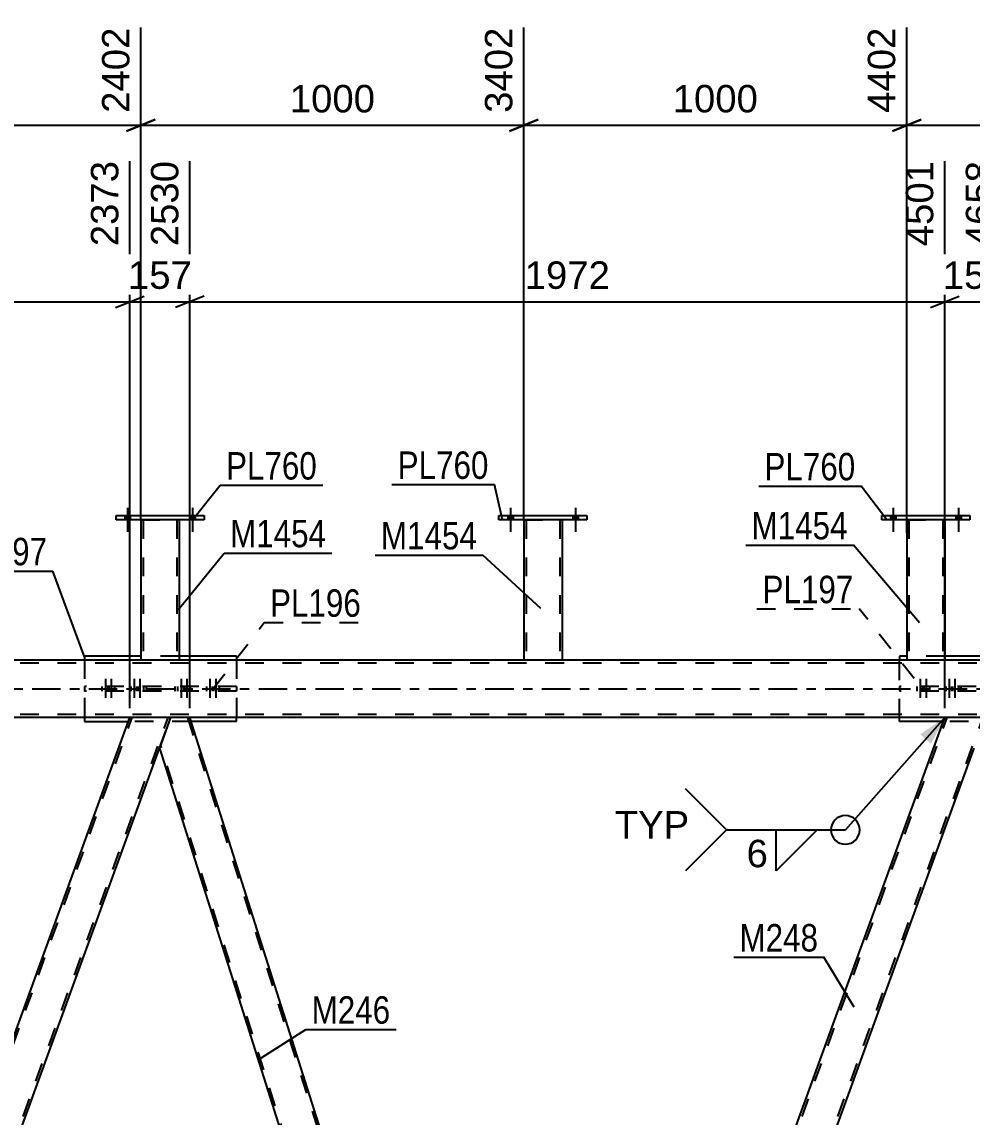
# Model space of a CAD drawing. Header units: millimetres. Extents: x -132 to 709, y -396 to 198.
# Drawn here: x 64.3 to 163.5, y -44.7 to 69.7 of the extents above; entities that cross this region are included whole.
import ezdxf

# ---------------------------------------------------------------- set-up
doc = ezdxf.new("R2010")
doc.units = ezdxf.units.MM
doc.linetypes.add('DXK_LINE_DOT2', pattern=[3.9198, 1.9599, -1.9599])
doc.linetypes.add('DXK_LINE_DOT3', pattern=[5.9187, 2.979, -0.9799, 0.9799, -0.9799])
doc.styles.add('Arial', font='arial.ttf', dxfattribs={"height": 0.2})
doc.styles.add('Arial Narrow', font='ARIALN.TTF', dxfattribs={"height": 0.2})

# ---------------------------------------------------------------- blocks, each defined once
blk = doc.blocks.new('Part-203774460-4690 - 4555')
at = {"color": 7, "linetype": 'DXK_LINE_DOT2'}
for p, q in [((622.63, 2.68), (-19.38, 2.68)), ((622.63, -2.68), (-19.38, -2.68)), ((622.63, -3), (-10.67, -3))]:
    blk.add_line(p, q, dxfattribs=at)
at = {"color": 2, "linetype": 'Continuous'}
for p, q in [((622.63, 3), (-15.38, 3)), ((622.63, -3), (-4.28, -3))]:
    blk.add_line(p, q, dxfattribs=at)
at = {"color": 7, "linetype": 'DXK_LINE_DOT3'}
blk.add_line((-29.38, 0), (622.63, 0), dxfattribs=at)
blk = doc.blocks.new('Part-203774460-4663 - 4555')
at = {"color": 2, "linetype": 'Continuous'}
for p, q in [((76.69, 17.64), (76.69, 3)), ((80.69, 17.64), (80.69, 3))]:
    blk.add_line(p, q, dxfattribs=at)
at = {"color": 7, "linetype": 'DXK_LINE_DOT2'}
for p, q in [((76.69, 17.64), (80.69, 17.64)), ((76.93, 17.64), (76.93, 3)), ((80.45, 17.64), (80.45, 3)), ((80.69, 3), (76.69, 3))]:
    blk.add_line(p, q, dxfattribs=at)
blk = doc.blocks.new('Part-203774460-4658 - 4555')
at = {"color": 2, "linetype": 'Continuous'}
for p, q in [((74.09, 17.64), (74.09, 18.12)), ((74.09, 18.12), (83.29, 18.12)), ((83.29, 17.64), (74.09, 17.64)), ((83.29, 18.12), (83.29, 17.64))]:
    blk.add_line(p, q, dxfattribs=at)
blk = doc.blocks.new('Part-203774460-4703 - 4555')
at = {"color": 2, "linetype": 'Continuous'}
for p, q in [((116.69, 17.64), (116.69, 3)), ((120.69, 17.64), (120.69, 3))]:
    blk.add_line(p, q, dxfattribs=at)
at = {"color": 7, "linetype": 'DXK_LINE_DOT2'}
for p, q in [((116.69, 17.64), (120.69, 17.64)), ((116.93, 17.64), (116.93, 3)), ((120.45, 17.64), (120.45, 3)), ((120.69, 3), (116.69, 3))]:
    blk.add_line(p, q, dxfattribs=at)
blk = doc.blocks.new('Part-203774460-4708 - 4555')
at = {"color": 2, "linetype": 'Continuous'}
for p, q in [((154.09, 17.64), (154.09, 18.12)), ((154.09, 18.12), (163.29, 18.12)), ((163.29, 17.64), (154.09, 17.64)), ((163.29, 18.12), (163.29, 17.64))]:
    blk.add_line(p, q, dxfattribs=at)
blk = doc.blocks.new('Part-203774460-4668 - 4555')
at = {"color": 2, "linetype": 'Continuous'}
for p, q in [((114.09, 17.64), (114.09, 18.12)), ((114.09, 18.12), (123.29, 18.12)), ((123.29, 17.64), (114.09, 17.64)), ((123.29, 18.12), (123.29, 17.64))]:
    blk.add_line(p, q, dxfattribs=at)
blk = doc.blocks.new('Part-203774460-4838 - 4555')
at = {"color": 2, "linetype": 'Continuous'}
for p, q in [((155.95, 3.4), (155.95, 3)), ((156.69, 3.4), (155.95, 3.4)), ((171.8, 3.4), (160.69, 3.4)), ((171.8, 3.4), (171.8, 3)), ((155.95, -3.4), (155.95, -3)), ((160.52, -3.4), (155.95, -3.4)), ((171.8, -3.4), (167.06, -3.4)), ((171.8, -3.4), (171.8, -3))]:
    blk.add_line(p, q, dxfattribs=at)
at = {"color": 7, "linetype": 'DXK_LINE_DOT2'}
for p, q in [((155.95, -3), (155.95, 3)), ((160.69, 3.4), (156.69, 3.4)), ((171.8, -3), (171.8, 3)), ((167.06, -3.4), (160.52, -3.4))]:
    blk.add_line(p, q, dxfattribs=at)
blk = doc.blocks.new('Part-203774460-4843 - 4555')
at = {"color": 7, "linetype": 'DXK_LINE_DOT2'}
for p, q in [((171.8, 0.24), (155.95, 0.24)), ((155.95, 0.24), (155.95, -0.24)), ((162.35, 0.24), (162.35, -0.24)), ((165.39, -0.24), (165.39, 0.24)), ((171.8, 0.24), (171.8, -0.24)), ((171.8, -0.24), (155.95, -0.24))]:
    blk.add_line(p, q, dxfattribs=at)
blk = doc.blocks.new('Part-203774460-4915 - 4555')
at = {"color": 2, "linetype": 'Continuous'}
for p, q in [((79.79, -3), (78.62, -6.21)), ((118.52, -118.79), (81.8, -3)), ((78.62, -6.21), (115.34, -122))]:
    blk.add_line(p, q, dxfattribs=at)
at = {"color": 7, "linetype": 'DXK_LINE_DOT2'}
for p, q in [((81.8, -3), (79.79, -3)), ((81.55, -3), (118.38, -119.16)), ((115.59, -122), (78.75, -5.84))]:
    blk.add_line(p, q, dxfattribs=at)
blk = doc.blocks.new('Part-203774460-4945 - 4555')
at = {"color": 7, "linetype": 'DXK_LINE_DOT2'}
for p, q in [((86.67, 0.24), (70.81, 0.24)), ((70.81, 0.24), (70.81, -0.24)), ((77.22, 0.24), (77.22, -0.24)), ((80.26, -0.24), (80.26, 0.24)), ((86.67, 0.24), (86.67, -0.24)), ((86.67, -0.24), (70.81, -0.24))]:
    blk.add_line(p, q, dxfattribs=at)
blk = doc.blocks.new('Part-203774460-5025 - 4555')
at = {"color": 7, "linetype": 'DXK_LINE_DOT2'}
for p, q in [((32.47, -122), (75.78, -3)), ((36.22, -122), (79.53, -3)), ((79.79, -3), (75.53, -3)), ((78.62, -6.21), (79.79, -3))]:
    blk.add_line(p, q, dxfattribs=at)
at = {"color": 2, "linetype": 'Continuous'}
for p, q in [((33.38, -118.79), (75.53, -3)), ((36.47, -122), (78.62, -6.21))]:
    blk.add_line(p, q, dxfattribs=at)
blk = doc.blocks.new('Part-203774460-5030 - 4555')
at = {"color": 7, "linetype": 'DXK_LINE_DOT2'}
for p, q in [((117.61, -122), (160.92, -3)), ((121.35, -122), (164.66, -3)), ((164.92, -3), (160.66, -3))]:
    blk.add_line(p, q, dxfattribs=at)
at = {"color": 2, "linetype": 'Continuous'}
for p, q in [((118.52, -118.79), (160.66, -3)), ((121.61, -122), (163.75, -6.21))]:
    blk.add_line(p, q, dxfattribs=at)
blk = doc.blocks.new('Bolt-203774460-5059 - 4555')
at = {"color": 1, "linetype": 'DXK_LINE_DOT2'}
for p, q in [((80.52, 0.24), (80.52, -0.24)), ((80.88, 1.04), (80.88, -1.96)), ((81.12, 0.24), (81.12, -0.24)), ((81.24, 0.24), (81.24, -0.24)), ((81.48, 1.04), (81.48, -1.96)), ((81.84, 0.24), (81.84, -0.24)), ((83.54, 0.24), (83.54, -0.24)), ((83.9, 1.04), (83.9, -1.96)), ((84.14, 0.24), (84.14, -0.24)), ((84.26, 0.24), (84.26, -0.24)), ((84.5, 1.04), (84.5, -1.96)), ((84.86, 0.24), (84.86, -0.24))]:
    blk.add_line(p, q, dxfattribs=at)
blk = doc.blocks.new('Bolt-203774460-5060 - 4555')
at = {"linetype": 'Continuous'}
for points in [[(75.01, 17.64), (75.57, 17.64), (75.57, 18.12), (75.01, 18.12)], [(75.01, 17.64), (75.57, 17.64), (75.57, 18.12), (75.01, 18.12)], [(81.81, 17.64), (82.37, 17.64), (82.37, 18.12), (81.81, 18.12)], [(81.81, 17.64), (82.37, 17.64), (82.37, 18.12), (81.81, 18.12)]]:
    blk.add_hatch(color=1, dxfattribs=at).paths.add_polyline_path(points)
at = {"color": 1, "linetype": 'Continuous'}
for p, q in [((75.29, 18.92), (75.29, 16.4)), ((75.29, 18.92), (75.29, 16.4)), ((82.09, 18.92), (82.09, 16.4)), ((82.09, 18.92), (82.09, 16.4)), ((75.01, 18.12), (75.01, 17.64)), ((75.01, 18.12), (75.01, 17.64)), ((75.57, 18.12), (75.57, 17.64)), ((75.57, 18.12), (75.57, 17.64)), ((81.81, 18.12), (81.81, 17.64)), ((81.81, 18.12), (81.81, 17.64)), ((82.37, 18.12), (82.37, 17.64)), ((82.37, 18.12), (82.37, 17.64))]:
    blk.add_line(p, q, dxfattribs=at)
blk = doc.blocks.new('Bolt-203774460-5061 - 4555')
at = {"color": 1, "linetype": 'DXK_LINE_DOT2'}
for p, q in [((157.75, 0.24), (157.75, -0.24)), ((158.11, 1.04), (158.11, -1.96)), ((158.35, 0.24), (158.35, -0.24)), ((158.47, 0.24), (158.47, -0.24)), ((158.71, 1.04), (158.71, -1.96)), ((159.07, 0.24), (159.07, -0.24)), ((160.77, 0.24), (160.77, -0.24)), ((161.13, 1.04), (161.13, -1.96)), ((161.37, 0.24), (161.37, -0.24)), ((161.49, 0.24), (161.49, -0.24)), ((161.73, 1.04), (161.73, -1.96)), ((162.09, 0.24), (162.09, -0.24))]:
    blk.add_line(p, q, dxfattribs=at)
blk = doc.blocks.new('Bolt-203774460-5068 - 4555')
at = {"linetype": 'Continuous'}
for points in [[(115.01, 17.64), (115.57, 17.64), (115.57, 18.12), (115.01, 18.12)], [(115.01, 17.64), (115.57, 17.64), (115.57, 18.12), (115.01, 18.12)], [(121.81, 17.64), (122.37, 17.64), (122.37, 18.12), (121.81, 18.12)], [(121.81, 17.64), (122.37, 17.64), (122.37, 18.12), (121.81, 18.12)]]:
    blk.add_hatch(color=1, dxfattribs=at).paths.add_polyline_path(points)
at = {"color": 1, "linetype": 'Continuous'}
for p, q in [((115.29, 18.92), (115.29, 16.4)), ((115.29, 18.92), (115.29, 16.4)), ((122.09, 18.92), (122.09, 16.4)), ((122.09, 18.92), (122.09, 16.4)), ((115.01, 18.12), (115.01, 17.64)), ((115.01, 18.12), (115.01, 17.64)), ((115.57, 18.12), (115.57, 17.64)), ((115.57, 18.12), (115.57, 17.64)), ((121.81, 18.12), (121.81, 17.64)), ((121.81, 18.12), (121.81, 17.64)), ((122.37, 18.12), (122.37, 17.64)), ((122.37, 18.12), (122.37, 17.64))]:
    blk.add_line(p, q, dxfattribs=at)
blk = doc.blocks.new('Bolt-203774460-5070 - 4555')
at = {"linetype": 'Continuous'}
for points in [[(155.01, 17.64), (155.57, 17.64), (155.57, 18.12), (155.01, 18.12)], [(155.01, 17.64), (155.57, 17.64), (155.57, 18.12), (155.01, 18.12)], [(161.81, 17.64), (162.37, 17.64), (162.37, 18.12), (161.81, 18.12)], [(161.81, 17.64), (162.37, 17.64), (162.37, 18.12), (161.81, 18.12)]]:
    blk.add_hatch(color=1, dxfattribs=at).paths.add_polyline_path(points)
at = {"color": 1, "linetype": 'Continuous'}
for p, q in [((155.29, 18.92), (155.29, 16.4)), ((155.29, 18.92), (155.29, 16.4)), ((162.09, 18.92), (162.09, 16.4)), ((162.09, 18.92), (162.09, 16.4)), ((155.01, 18.12), (155.01, 17.64)), ((155.01, 18.12), (155.01, 17.64)), ((155.57, 18.12), (155.57, 17.64)), ((155.57, 18.12), (155.57, 17.64)), ((161.81, 18.12), (161.81, 17.64)), ((161.81, 18.12), (161.81, 17.64)), ((162.37, 18.12), (162.37, 17.64)), ((162.37, 18.12), (162.37, 17.64))]:
    blk.add_line(p, q, dxfattribs=at)
blk = doc.blocks.new('Bolt-203774460-5071 - 4555')
at = {"color": 1, "linetype": 'DXK_LINE_DOT2'}
for p, q in [((72.62, 0.24), (72.62, -0.24)), ((72.98, 1.04), (72.98, -1.96)), ((73.22, 0.24), (73.22, -0.24)), ((73.34, 0.24), (73.34, -0.24)), ((73.58, 1.04), (73.58, -1.96)), ((73.94, 0.24), (73.94, -0.24)), ((75.63, 0.24), (75.63, -0.24)), ((75.99, 1.04), (75.99, -1.96)), ((76.23, 0.24), (76.23, -0.24)), ((76.35, 0.24), (76.35, -0.24)), ((76.59, 1.04), (76.59, -1.96)), ((76.95, 0.24), (76.95, -0.24))]:
    blk.add_line(p, q, dxfattribs=at)
blk = doc.blocks.new('Part-203774460-5147 - 4555')
at = {"color": 2, "linetype": 'Continuous'}
for p, q in [((70.81, 3.4), (70.81, 3)), ((76.69, 3.4), (70.81, 3.4)), ((86.67, 3.4), (80.69, 3.4)), ((86.67, 3.4), (86.67, 3)), ((70.81, -3), (70.81, -3.4)), ((70.81, -3.4), (75.39, -3.4)), ((86.67, -3.4), (81.92, -3.4)), ((86.67, -3.4), (86.67, -3))]:
    blk.add_line(p, q, dxfattribs=at)
at = {"color": 7, "linetype": 'DXK_LINE_DOT2'}
for p, q in [((70.81, 3), (70.81, -3)), ((80.69, 3.4), (76.69, 3.4)), ((86.67, 3), (86.67, -3)), ((81.92, -3.4), (75.39, -3.4))]:
    blk.add_line(p, q, dxfattribs=at)
blk = doc.blocks.new('Part-203774460-5152 - 4555')
at = {"color": 2, "linetype": 'Continuous'}
for p, q in [((156.69, 17.64), (156.69, 3)), ((160.69, 17.64), (160.69, 3))]:
    blk.add_line(p, q, dxfattribs=at)
at = {"color": 7, "linetype": 'DXK_LINE_DOT2'}
for p, q in [((156.69, 17.64), (160.69, 17.64)), ((156.93, 17.64), (156.93, 3)), ((160.45, 17.64), (160.45, 3)), ((160.69, 3), (156.69, 3))]:
    blk.add_line(p, q, dxfattribs=at)
blk = doc.blocks.new('StraightDimension-203774460-5971 - 4555')
at = {"color": 7, "linetype": 'Continuous'}
for p, q in [((156.69, 16.31), (156.69, 69.06)), ((196.69, 15.44), (196.69, 69.06)), ((158.19, 59.46), (155.19, 58.26)), ((156.69, 58.86), (196.69, 58.86)), ((195.19, 58.26), (198.19, 59.46))]:
    blk.add_line(p, q, dxfattribs=at)
at = {"color": 0}
blk.add_wipeout([(181.74, 59.61), (181.74, 63.81), (171.64, 63.81), (171.64, 59.61)], dxfattribs=at)
at = {"color": 3, "style": 'Arial'}
blk.add_text('1000', height=2.865, dxfattribs=at).set_placement((172.24, 60.21))
at = {"color": 0, "linetype": 'Continuous'}
blk.add_wipeout([(196.09, 69.66), (191.89, 69.66), (191.89, 59.56), (196.09, 59.56)], dxfattribs=at)
at = {"color": 3, "linetype": 'Continuous', "style": 'Arial'}
blk.add_text('5402', height=2.865, rotation=90.0002, dxfattribs=at).set_placement((195.49, 60.16))
blk = doc.blocks.new('StraightDimension-203774460-5911 - 4555')
at = {"color": 7, "linetype": 'Continuous'}
for p, q in [((36.69, 17.62), (36.69, 69.06)), ((76.69, 17.62), (76.69, 69.06)), ((38.19, 59.46), (35.19, 58.26)), ((36.69, 58.86), (76.69, 58.86)), ((75.19, 58.26), (78.19, 59.46))]:
    blk.add_line(p, q, dxfattribs=at)
at = {"color": 0}
blk.add_wipeout([(61.74, 59.61), (61.74, 63.81), (51.64, 63.81), (51.64, 59.61)], dxfattribs=at)
at = {"color": 3, "style": 'Arial'}
blk.add_text('1000', height=2.865, dxfattribs=at).set_placement((52.24, 60.21))
at = {"color": 0, "linetype": 'Continuous'}
blk.add_wipeout([(76.09, 69.66), (71.89, 69.66), (71.89, 59.56), (76.09, 59.56)], dxfattribs=at)
at = {"color": 3, "linetype": 'Continuous', "style": 'Arial'}
blk.add_text('2402', height=2.865, rotation=90.0002, dxfattribs=at).set_placement((75.49, 60.16))
blk = doc.blocks.new('StraightDimension-203774460-5430 - 4555')
at = {"color": 7, "linetype": 'Continuous'}
for p, q in [((81.8, -2), (81.8, 55.13)), ((160.66, -2), (160.66, 55.13)), ((83.3, 41.03), (80.3, 39.83)), ((81.8, 40.43), (160.66, 40.43)), ((159.16, 39.83), (162.16, 41.03))]:
    blk.add_line(p, q, dxfattribs=at)
at = {"color": 0, "linetype": 'Continuous'}
blk.add_wipeout([(160.06, 55.73), (155.86, 55.73), (155.86, 45.63), (160.06, 45.63)], dxfattribs=at)
at = {"color": 0}
blk.add_wipeout([(126.28, 41.18), (126.28, 45.38), (116.18, 45.38), (116.18, 41.18)], dxfattribs=at)
at = {"color": 3, "linetype": 'Continuous', "style": 'Arial'}
blk.add_text('4501', height=2.865, rotation=90.0002, dxfattribs=at).set_placement((159.46, 46.23))
at = {"color": 3, "style": 'Arial'}
blk.add_text('1972', height=2.865, dxfattribs=at).set_placement((116.78, 41.78))
blk = doc.blocks.new('StraightDimension-203774460-5454 - 4555')
at = {"color": 7, "linetype": 'Continuous'}
for p, q in [((160.66, -2), (160.66, 55.13)), ((166.93, -2), (166.93, 55.13)), ((159.16, 39.83), (162.16, 41.03)), ((160.66, 40.43), (166.93, 40.43)), ((168.43, 41.03), (165.43, 39.83))]:
    blk.add_line(p, q, dxfattribs=at)
at = {"color": 0}
blk.add_wipeout([(167.73, 41.18), (167.73, 45.38), (159.86, 45.38), (159.86, 41.18)], dxfattribs=at)
at = {"color": 3, "style": 'Arial'}
blk.add_text('157', height=2.865, dxfattribs=at).set_placement((160.46, 41.78))
at = {"color": 0, "linetype": 'Continuous'}
blk.add_wipeout([(166.33, 55.73), (162.13, 55.73), (162.13, 45.63), (166.33, 45.63)], dxfattribs=at)
at = {"color": 3, "linetype": 'Continuous', "style": 'Arial'}
blk.add_text('4658', height=2.865, rotation=90.0002, dxfattribs=at).set_placement((165.73, 46.23))
blk = doc.blocks.new('StraightDimension-203774460-5382 - 4555')
at = {"color": 7, "linetype": 'Continuous'}
for p, q in [((75.53, -2), (75.53, 55.13)), ((-3.34, -2), (-3.34, 52.9)), ((-1.84, 41.03), (-4.84, 39.83)), ((-3.34, 40.43), (75.53, 40.43)), ((74.03, 39.83), (77.03, 41.03))]:
    blk.add_line(p, q, dxfattribs=at)
at = {"color": 0, "linetype": 'Continuous'}
blk.add_wipeout([(74.93, 55.73), (70.73, 55.73), (70.73, 45.63), (74.93, 45.63)], dxfattribs=at)
at = {"color": 0}
blk.add_wipeout([(41.14, 41.18), (41.14, 45.38), (31.05, 45.38), (31.05, 41.18)], dxfattribs=at)
at = {"color": 3, "linetype": 'Continuous', "style": 'Arial'}
blk.add_text('2373', height=2.865, rotation=90.0002, dxfattribs=at).set_placement((74.33, 46.23))
at = {"color": 3, "style": 'Arial'}
blk.add_text('1972', height=2.865, dxfattribs=at).set_placement((31.65, 41.78))
blk = doc.blocks.new('StraightDimension-203774460-5406 - 4555')
at = {"color": 7, "linetype": 'Continuous'}
for p, q in [((75.53, -2), (75.53, 55.13)), ((81.8, -2), (81.8, 55.13)), ((74.03, 39.83), (77.03, 41.03)), ((75.53, 40.43), (81.8, 40.43)), ((83.3, 41.03), (80.3, 39.83))]:
    blk.add_line(p, q, dxfattribs=at)
at = {"color": 0}
blk.add_wipeout([(82.6, 41.18), (82.6, 45.38), (74.73, 45.38), (74.73, 41.18)], dxfattribs=at)
at = {"color": 3, "style": 'Arial'}
blk.add_text('157', height=2.865, dxfattribs=at).set_placement((75.33, 41.78))
at = {"color": 0, "linetype": 'Continuous'}
blk.add_wipeout([(81.2, 55.73), (77, 55.73), (77, 45.63), (81.2, 45.63)], dxfattribs=at)
at = {"color": 3, "linetype": 'Continuous', "style": 'Arial'}
blk.add_text('2530', height=2.865, rotation=90.0002, dxfattribs=at).set_placement((80.6, 46.23))
blk = doc.blocks.new('StraightDimension-203774460-5921 - 4555')
at = {"color": 7, "linetype": 'Continuous'}
for p, q in [((76.69, 17.62), (76.69, 69.06)), ((116.69, 17.62), (116.69, 69.06)), ((78.19, 59.46), (75.19, 58.26)), ((76.69, 58.86), (116.69, 58.86)), ((115.19, 58.26), (118.19, 59.46))]:
    blk.add_line(p, q, dxfattribs=at)
at = {"color": 0}
blk.add_wipeout([(101.74, 59.61), (101.74, 63.81), (91.64, 63.81), (91.64, 59.61)], dxfattribs=at)
at = {"color": 3, "style": 'Arial'}
blk.add_text('1000', height=2.865, dxfattribs=at).set_placement((92.24, 60.21))
at = {"color": 0, "linetype": 'Continuous'}
blk.add_wipeout([(116.09, 69.66), (111.89, 69.66), (111.89, 59.56), (116.09, 59.56)], dxfattribs=at)
at = {"color": 3, "linetype": 'Continuous', "style": 'Arial'}
blk.add_text('3402', height=2.865, rotation=90.0002, dxfattribs=at).set_placement((115.49, 60.16))
blk = doc.blocks.new('StraightDimension-203774460-5931 - 4555')
at = {"color": 7, "linetype": 'Continuous'}
for p, q in [((116.69, 17.62), (116.69, 69.06)), ((156.69, 16.31), (156.69, 69.06)), ((118.19, 59.46), (115.19, 58.26)), ((116.69, 58.86), (156.69, 58.86)), ((155.19, 58.26), (158.19, 59.46))]:
    blk.add_line(p, q, dxfattribs=at)
at = {"color": 0}
blk.add_wipeout([(141.74, 59.61), (141.74, 63.81), (131.64, 63.81), (131.64, 59.61)], dxfattribs=at)
at = {"color": 3, "style": 'Arial'}
blk.add_text('1000', height=2.865, dxfattribs=at).set_placement((132.24, 60.21))
at = {"color": 0, "linetype": 'Continuous'}
blk.add_wipeout([(156.09, 69.66), (151.89, 69.66), (151.89, 59.56), (156.09, 59.56)], dxfattribs=at)
at = {"color": 3, "linetype": 'Continuous', "style": 'Arial'}
blk.add_text('4402', height=2.865, rotation=90.0002, dxfattribs=at).set_placement((155.49, 60.16))
blk = doc.blocks.new('Mark-203774460-4699 - 4555')
at = {"color": 30, "linetype": 'Continuous'}
for p in [(101.16, 13.97), (118.47, 8.38)]:
    blk.add_line(p, (112.42, 13.97), dxfattribs=at)
at = {"color": 0}
blk.add_wipeout([(111.82, 14.57), (111.82, 17.57), (101.76, 17.57), (101.76, 14.57)], dxfattribs=at)
blk.add_wipeout([(111.82, 14.57), (111.82, 17.57), (101.76, 17.57), (101.76, 14.57)], dxfattribs=at)
at = {"color": 3, "style": 'Arial Narrow'}
blk.add_text('M1454', height=2.863, dxfattribs=at).set_placement((101.76, 14.57))
blk = doc.blocks.new('Mark-203774460-4704 - 4555')
at = {"color": 30, "linetype": 'Continuous'}
for p in [(141.23, 21.18), (154.63, 17.64)]:
    blk.add_line(p, (151.94, 21.18), dxfattribs=at)
at = {"color": 0}
blk.add_wipeout([(151.34, 21.78), (151.34, 24.78), (141.83, 24.78), (141.83, 21.78)], dxfattribs=at)
blk.add_wipeout([(151.34, 21.78), (151.34, 24.78), (141.83, 24.78), (141.83, 21.78)], dxfattribs=at)
at = {"color": 3, "style": 'Arial Narrow'}
blk.add_text('PL760', height=2.863, dxfattribs=at).set_placement((141.83, 21.78))
blk = doc.blocks.new('Mark-203774460-4654 - 4555')
at = {"color": 30, "linetype": 'Continuous'}
for p, q in [((82.08, 17.64), (84.98, 21.26)), ((84.98, 21.26), (95.68, 21.26))]:
    blk.add_line(p, q, dxfattribs=at)
at = {"color": 0}
blk.add_wipeout([(95.08, 21.86), (95.08, 24.86), (85.58, 24.86), (85.58, 21.86)], dxfattribs=at)
blk.add_wipeout([(95.08, 21.86), (95.08, 24.86), (85.58, 24.86), (85.58, 21.86)], dxfattribs=at)
at = {"color": 3, "style": 'Arial Narrow'}
blk.add_text('PL760', height=2.863, dxfattribs=at).set_placement((85.58, 21.86))
blk = doc.blocks.new('Mark-203774460-4659 - 4555')
at = {"color": 30, "linetype": 'Continuous'}
for p, q in [((80.59, 8.24), (85.4, 14.19)), ((85.4, 14.19), (96.65, 14.19))]:
    blk.add_line(p, q, dxfattribs=at)
at = {"color": 0}
blk.add_wipeout([(96.05, 14.79), (96.05, 17.79), (86, 17.79), (86, 14.79)], dxfattribs=at)
blk.add_wipeout([(96.05, 14.79), (96.05, 17.79), (86, 17.79), (86, 14.79)], dxfattribs=at)
at = {"color": 3, "style": 'Arial Narrow'}
blk.add_text('M1454', height=2.863, dxfattribs=at).set_placement((86, 14.79))
blk = doc.blocks.new('Mark-203774460-4664 - 4555')
at = {"color": 30, "linetype": 'Continuous'}
for p in [(102.91, 21.33), (114.46, 17.64)]:
    blk.add_line(p, (113.61, 21.33), dxfattribs=at)
at = {"color": 0}
blk.add_wipeout([(113.01, 21.93), (113.01, 24.93), (103.51, 24.93), (103.51, 21.93)], dxfattribs=at)
blk.add_wipeout([(113.01, 21.93), (113.01, 24.93), (103.51, 24.93), (103.51, 21.93)], dxfattribs=at)
at = {"color": 3, "style": 'Arial Narrow'}
blk.add_text('PL760', height=2.863, dxfattribs=at).set_placement((103.51, 21.93))
blk = doc.blocks.new('Mark-203774460-4834 - 4555')
at = {"color": 30, "linetype": 'DXK_LINE_DOT2'}
for p in [(141.03, 8.35), (157.47, 1.09)]:
    blk.add_line(p, (151.74, 8.35), dxfattribs=at)
at = {"color": 0}
blk.add_wipeout([(151.14, 8.95), (151.14, 11.95), (141.63, 11.95), (141.63, 8.95)], dxfattribs=at)
blk.add_wipeout([(151.14, 8.95), (151.14, 11.95), (141.63, 11.95), (141.63, 8.95)], dxfattribs=at)
at = {"color": 3, "style": 'Arial Narrow'}
blk.add_text('PL197', height=2.863, dxfattribs=at).set_placement((141.63, 8.95))
blk = doc.blocks.new('Mark-203774460-4911 - 4555')
at = {"color": 30, "linetype": 'Continuous'}
for p, q in [((88.93, -38.73), (93.92, -35.57)), ((93.92, -35.57), (103.34, -35.57))]:
    blk.add_line(p, q, dxfattribs=at)
at = {"color": 0}
blk.add_wipeout([(102.74, -34.97), (102.74, -31.97), (94.52, -31.97), (94.52, -34.97)], dxfattribs=at)
blk.add_wipeout([(102.74, -34.97), (102.74, -31.97), (94.52, -31.97), (94.52, -34.97)], dxfattribs=at)
at = {"color": 3, "style": 'Arial Narrow'}
blk.add_text('M246', height=2.863, dxfattribs=at).set_placement((94.52, -34.97))
blk = doc.blocks.new('Mark-203774460-4941 - 4555')
at = {"color": 30, "linetype": 'DXK_LINE_DOT2'}
for p, q in [((84.25, 0.03), (89.58, 6.93)), ((89.58, 6.93), (100.28, 6.93))]:
    blk.add_line(p, q, dxfattribs=at)
at = {"color": 0}
blk.add_wipeout([(99.68, 7.53), (99.68, 10.53), (90.18, 10.53), (90.18, 7.53)], dxfattribs=at)
blk.add_wipeout([(99.68, 7.53), (99.68, 10.53), (90.18, 10.53), (90.18, 7.53)], dxfattribs=at)
at = {"color": 3, "style": 'Arial Narrow'}
blk.add_text('PL196', height=2.863, dxfattribs=at).set_placement((90.18, 7.53))
blk = doc.blocks.new('Mark-203774460-5026 - 4555')
at = {"color": 30, "linetype": 'Continuous'}
for p in [(138.62, -28.03), (151.19, -33.26)]:
    blk.add_line(p, (148.04, -28.03), dxfattribs=at)
at = {"color": 0}
blk.add_wipeout([(147.44, -27.43), (147.44, -24.43), (139.22, -24.43), (139.22, -27.43)], dxfattribs=at)
blk.add_wipeout([(147.44, -27.43), (147.44, -24.43), (139.22, -24.43), (139.22, -27.43)], dxfattribs=at)
at = {"color": 3, "style": 'Arial Narrow'}
blk.add_text('M248', height=2.863, dxfattribs=at).set_placement((139.22, -27.43))
blk = doc.blocks.new('WeldMark-203774460-6674 - 4555')
at = {"linetype": 'Continuous'}
blk.add_hatch(color=30, dxfattribs=at).paths.add_polyline_path([(158.11, -4.75), (160.66, -3), (159.24, -5.74)])
at = {"color": 30, "linetype": 'Continuous'}
for p in [(160.66, -3), (137.86, -14.73)]:
    blk.add_line(p, (150.28, -14.73), dxfattribs=at)
at = {"color": 3, "linetype": 'Continuous'}
for p, q in [((137.86, -14.73), (133.57, -10.44)), ((137.86, -14.73), (133.57, -19.01)), ((143.04, -14.73), (147.32, -14.73)), ((147.32, -14.73), (143.04, -19.01)), ((143.04, -19.01), (143.04, -14.73))]:
    blk.add_line(p, q, dxfattribs=at)
for start, end in [(90, 270), (270, 90)]:
    blk.add_arc((150.28, -14.73), 1.5, start, end, dxfattribs=at)
at = {"color": 0}
blk.add_wipeout([(142.38, -18.83), (142.38, -15.43), (139.76, -15.43), (139.76, -18.83)], dxfattribs=at)
at = {"color": 3, "style": 'Arial'}
blk.add_text('6', height=2.87, dxfattribs=at).set_placement((139.96, -18.63))
at = {"color": 0, "linetype": 'Continuous'}
blk.add_wipeout([(133.96, -15.63), (133.96, -12.63), (126.18, -12.63), (126.18, -15.63)], dxfattribs=at)
blk.add_wipeout([(133.96, -15.63), (133.96, -12.63), (126.18, -12.63), (126.18, -15.63)], dxfattribs=at)
at = {"color": 3, "linetype": 'Continuous', "style": 'Arial'}
blk.add_text('TYP', height=2.865, dxfattribs=at).set_placement((126.18, -15.63))
blk = doc.blocks.new('Mark-203774460-5143 - 4555')
at = {"color": 30, "linetype": 'Continuous'}
for p in [(56.8, 12.31), (70.81, 3.35)]:
    blk.add_line(p, (67.5, 12.31), dxfattribs=at)
at = {"color": 0}
blk.add_wipeout([(66.9, 12.91), (66.9, 15.91), (57.4, 15.91), (57.4, 12.91)], dxfattribs=at)
blk.add_wipeout([(66.9, 12.91), (66.9, 15.91), (57.4, 15.91), (57.4, 12.91)], dxfattribs=at)
at = {"color": 3, "style": 'Arial Narrow'}
blk.add_text('PL197', height=2.863, dxfattribs=at).set_placement((57.4, 12.91))
blk = doc.blocks.new('Mark-203774460-5148 - 4555')
at = {"color": 30, "linetype": 'Continuous'}
for p in [(139.88, 15.01), (158.02, 6.9)]:
    blk.add_line(p, (151.13, 15.01), dxfattribs=at)
at = {"color": 0}
blk.add_wipeout([(150.53, 15.61), (150.53, 18.61), (140.48, 18.61), (140.48, 15.61)], dxfattribs=at)
blk.add_wipeout([(150.53, 15.61), (150.53, 18.61), (140.48, 18.61), (140.48, 15.61)], dxfattribs=at)
at = {"color": 3, "style": 'Arial Narrow'}
blk.add_text('M1454', height=2.863, dxfattribs=at).set_placement((140.48, 15.61))

msp = doc.modelspace()

# ---------------------------------------------------------------- block references
for name in ['Bolt-203774460-5060 - 4555', 'Bolt-203774460-5068 - 4555', 'Bolt-203774460-5070 - 4555', 'Part-203774460-4658 - 4555', 'Part-203774460-4663 - 4555', 'Part-203774460-4668 - 4555', 'Part-203774460-4703 - 4555', 'Part-203774460-4708 - 4555', 'Part-203774460-5152 - 4555', 'Part-203774460-4690 - 4555', 'Part-203774460-5147 - 4555', 'Part-203774460-4838 - 4555', 'Part-203774460-4945 - 4555', 'Bolt-203774460-5071 - 4555', 'Bolt-203774460-5059 - 4555', 'Part-203774460-4843 - 4555', 'Bolt-203774460-5061 - 4555', 'Part-203774460-5025 - 4555', 'Part-203774460-4915 - 4555', 'Part-203774460-5030 - 4555']:
    msp.add_blockref(name, (0, 0))

# ---------------------------------------------------------------- next in the draw order: block references
for name in ['StraightDimension-203774460-5911 - 4555', 'StraightDimension-203774460-5971 - 4555', 'WeldMark-203774460-6674 - 4555', 'Mark-203774460-5026 - 4555', 'Mark-203774460-4911 - 4555']:
    msp.add_blockref(name, (0, 0))

# ---------------------------------------------------------------- next in the draw order: block references
for name in ['StraightDimension-203774460-5382 - 4555', 'StraightDimension-203774460-5430 - 4555']:
    msp.add_blockref(name, (0, 0))

# ---------------------------------------------------------------- next in the draw order: block references
for name in ['StraightDimension-203774460-5406 - 4555', 'StraightDimension-203774460-5454 - 4555', 'Mark-203774460-5143 - 4555', 'Mark-203774460-4834 - 4555']:
    msp.add_blockref(name, (0, 0))

# ---------------------------------------------------------------- next in the draw order: block references
msp.add_blockref('StraightDimension-203774460-5921 - 4555', (0, 0))

# ---------------------------------------------------------------- next in the draw order: block references
for name in ['StraightDimension-203774460-5931 - 4555', 'Mark-203774460-4654 - 4555']:
    msp.add_blockref(name, (0, 0))

# ---------------------------------------------------------------- next in the draw order: block references
for name in ['Mark-203774460-4704 - 4555', 'Mark-203774460-4659 - 4555', 'Mark-203774460-4699 - 4555']:
    msp.add_blockref(name, (0, 0))

# ---------------------------------------------------------------- next in the draw order: block references
for name in ['Mark-203774460-4664 - 4555', 'Mark-203774460-5148 - 4555', 'Mark-203774460-4941 - 4555']:
    msp.add_blockref(name, (0, 0))

doc.saveas('drawing.dxf')
